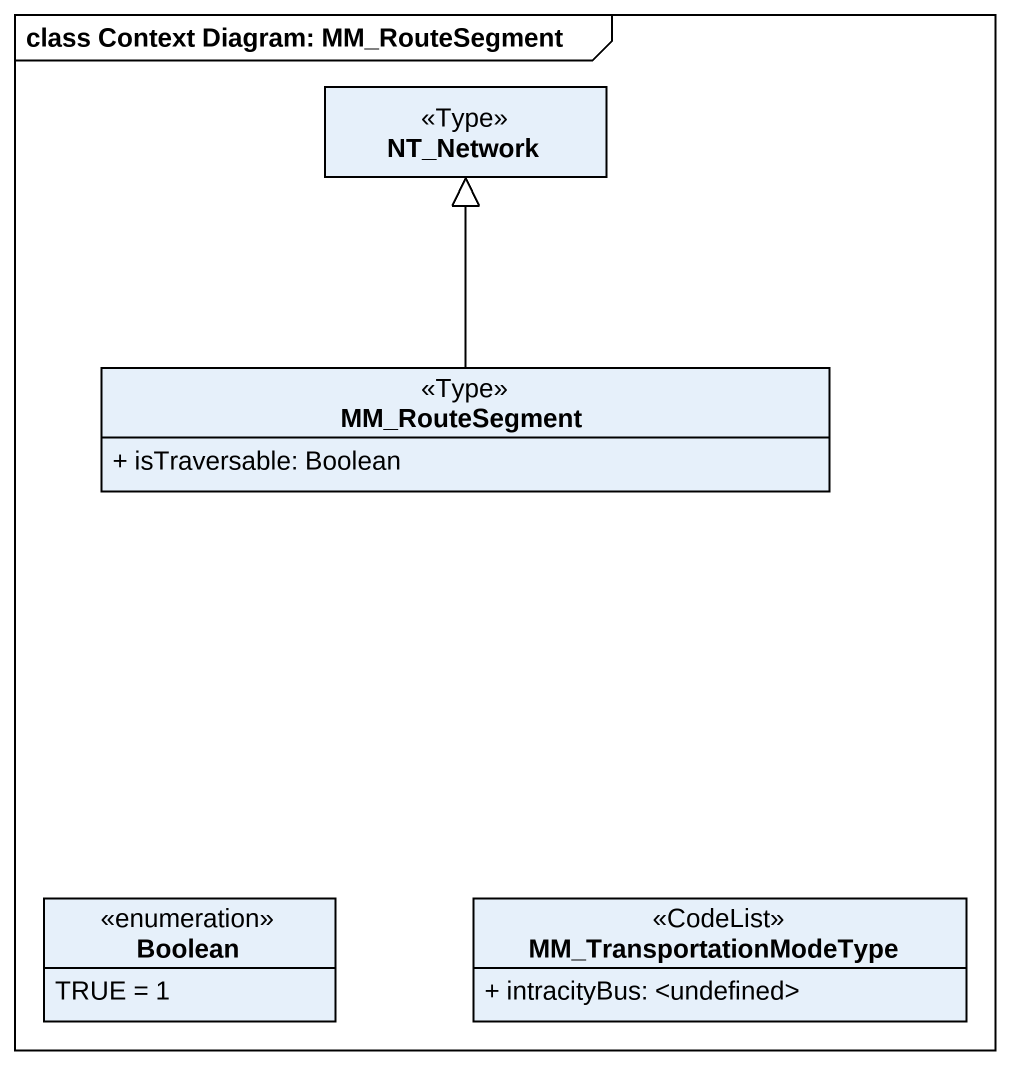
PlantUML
@startuml
mainframe class Context Diagram: MM_RouteSegment
hide circle
hide empty members
skinparam classAttributeIconSize 0
class NT_Network <<Type>>
class MM_RouteSegment <<Type>> {
  + isTraversable: Boolean
}
enum Boolean {
  TRUE = 1
}
class MM_TransportationModeType <<CodeList>> {
  + intracityBus: <undefined>
}
MM_RouteSegment -up-|> NT_Network
@enduml
